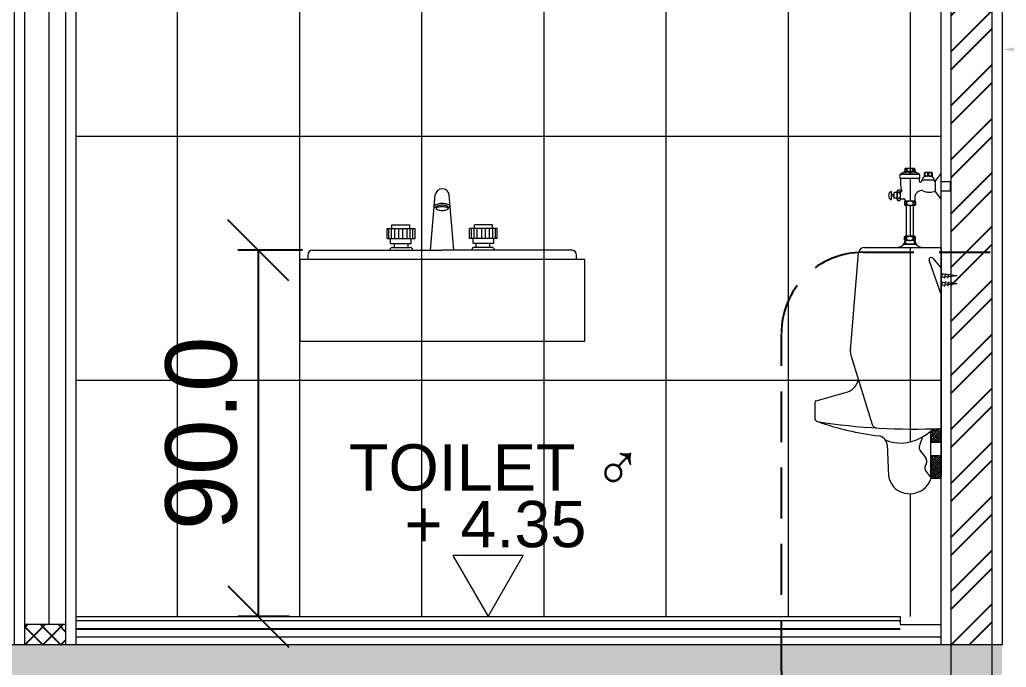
# Model space of a CAD drawing. Header units: inches. Extents: x 249 to 1192, y -18 to 440.
# Drawn here: x 531.292 to 536.137, y 185.485 to 188.668 of the extents above; entities that cross this region are included whole.
import ezdxf
from ezdxf import colors
from ezdxf.entities.mleader import LeaderData, LeaderLine
from ezdxf.enums import TextEntityAlignment as Align
from ezdxf.math import Vec2, Vec3

# ---------------------------------------------------------------- set-up
doc = ezdxf.new("R2010")
doc.units = ezdxf.units.IN
doc.header["$MEASUREMENT"] = 0
doc.linetypes.add('HIDDEN', pattern=[0.375, 0.25, -0.125])
for name, color, linetype, lineweight in [('ARSIR BETON', 8, 'Continuous', 0), ('ARSIR KERAMIK', 66, 'Continuous', 25), ('BALOK', 3, 'Continuous', 20), ('DIMENSI', 85, 'Continuous', 20), ('DINDING', 6, 'Continuous', 0), ('DINDING2', 137, 'Continuous', 20), ('KUSEN', 16, 'Continuous', 15), ('LANTAI', 135, 'Continuous', 9), ('SANITAIR', 6, 'Continuous', 9), ('TEXT (KET. GAMBAR)', 8, 'Continuous', 25), ('TEXT (KET. RUANG)', 7, 'Continuous', 5), ('TEXT (KETERANGAN)', 7, 'Continuous', 25)]:
    doc.layers.add(name, color=color, linetype=linetype, lineweight=lineweight)
doc.layers.add('ARSIR DINDING', color=64, linetype='Continuous')
doc.styles.get("Standard").update_dxf_attribs({"font": 'arial.ttf'})
doc.linetypes.add('BATTING', pattern='A,0.0001,-0.1,[134,ltypeshp.shx,S=0.1,R=0,X=-0.1,Y=0],-0.2,[134,ltypeshp.shx,S=0.1,R=180,X=0.1,Y=0],-0.1', length=0.4001)
doc.dimstyles.new('UK. GDG PERTEMUAN', dxfattribs={"dimtxt": 0.5, "dimasz": 0.5, "dimexe": 0.5, "dimexo": 0.05, "dimgap": 0.1, "dimtad": 2, "dimdec": 0, "dimlfac": 100, "dimzin": 0, "dimdsep": 46, "dimtxsty": 'Standard', "dimblk": 'OBLIQUE', "dimcen": 0.09, "dimclrd": 8, "dimclre": 256, "dimclrt": 256, "dimadec": 0, "dimazin": 0, "dimtfac": 1, "dimtdec": 0, "dimtofl": 0, "dimtmove": 0, "dimatfit": 3, "dimldrblk": 'OBLIQUE', "dimfxl": 0, "dimtolj": 1, "dimtzin": 0, "dimarcsym": 0})

# ---------------------------------------------------------------- blocks, each defined once
blk = doc.blocks.new('*X273')
at = {"color": 0}
for p, q in [((238.26, 62.19), (240.63, 64.56)), ((238.26, 62.72), (240.08, 64.54)), ((238.26, 63.25), (239.53, 64.52)), ((238.26, 63.78), (238.98, 64.5)), ((238.26, 61.66), (240.88, 64.28)), ((238.38, 63.37), (238.26, 63.5)), ((238.36, 61.23), (240.88, 63.75)), ((239.18, 63.11), (238.52, 63.77)), ((238.91, 63.9), (238.62, 64.2)), ((238.89, 61.23), (240.88, 63.22)), ((239.71, 63.64), (239.05, 64.3)), ((239.97, 62.84), (239.31, 63.51)), ((239.44, 64.44), (239.37, 64.51)), ((240.5, 63.37), (239.84, 64.04)), ((240.24, 64.17), (239.88, 64.53)), ((240.77, 62.58), (240.11, 63.24)), ((240.88, 64.06), (240.39, 64.55)), ((240.88, 63.53), (240.64, 63.77)), ((238.65, 62.58), (238.26, 62.97)), ((238.91, 61.78), (238.26, 62.44)), ((238.38, 61.25), (238.26, 61.37)), ((238.94, 61.23), (238.52, 61.65)), ((239.44, 62.31), (238.78, 62.98)), ((239.71, 61.52), (239.05, 62.18)), ((239.47, 61.23), (239.31, 61.39)), ((239.42, 61.23), (240.88, 62.69)), ((240.24, 62.05), (239.58, 62.71)), ((240.5, 61.25), (239.84, 61.92)), ((239.95, 61.23), (240.88, 62.16)), ((240.88, 61.94), (240.37, 62.45)), ((240.48, 61.23), (240.88, 61.63)), ((240.88, 61.41), (240.64, 61.65)), ((238.26, 57.42), (238.76, 57.92)), ((238.26, 56.89), (239.29, 57.92)), ((238.26, 56.36), (239.82, 57.92)), ((238.26, 55.83), (240.36, 57.92)), ((238.26, 55.3), (240.88, 57.91)), ((238.26, 54.77), (240.88, 57.38)), ((238.38, 57.01), (238.26, 57.13)), ((238.26, 54.24), (240.88, 56.85)), ((238.65, 56.21), (238.26, 56.6)), ((238.91, 55.42), (238.26, 56.07)), ((238.27, 53.71), (240.88, 56.32)), ((238.27, 53.18), (240.88, 55.79)), ((239.18, 56.75), (238.52, 57.41)), ((238.91, 57.54), (238.53, 57.92)), ((239.44, 55.95), (238.78, 56.61)), ((239.71, 55.15), (239.05, 55.82)), ((239.71, 57.28), (239.06, 57.92)), ((239.97, 56.48), (239.31, 57.14)), ((240.24, 55.68), (239.58, 56.35)), ((240.5, 57.01), (239.84, 57.67)), ((240.77, 56.21), (240.11, 56.88)), ((240.24, 57.81), (240.12, 57.92)), ((240.88, 55.58), (240.37, 56.08)), ((240.88, 57.17), (240.64, 57.41)), ((240.88, 57.7), (240.65, 57.92)), ((238.38, 54.89), (238.26, 55.01)), ((238.65, 54.09), (238.26, 54.48)), ((238.27, 52.65), (240.88, 55.26)), ((238.91, 53.3), (238.27, 53.95)), ((238.5, 52.35), (240.88, 54.73)), ((239.18, 54.62), (238.52, 55.29)), ((239.44, 53.83), (238.78, 54.49)), ((239.03, 52.35), (240.88, 54.2)), ((239.71, 53.03), (239.05, 53.7)), ((239.97, 54.36), (239.31, 55.02)), ((239.56, 52.35), (240.88, 53.67)), ((240.24, 53.56), (239.58, 54.23)), ((240.5, 54.89), (239.84, 55.55)), ((240.5, 52.77), (239.84, 53.43)), ((240.77, 54.09), (240.11, 54.76)), ((240.88, 53.46), (240.37, 53.96)), ((240.88, 55.05), (240.64, 55.29)), ((238.38, 52.77), (238.27, 52.89)), ((239.18, 52.5), (238.52, 53.17)), ((238.8, 52.35), (238.78, 52.37)), ((239.86, 52.35), (239.31, 52.9)), ((240.09, 52.35), (240.88, 53.14)), ((240.39, 52.35), (240.11, 52.64)), ((240.62, 52.35), (240.88, 52.61)), ((240.88, 52.93), (240.64, 53.17))]:
    blk.add_line(p, q, dxfattribs=at)
blk = doc.blocks.new('*X274')
at = {"color": 0}
for p, q in [((240.93, 99.38), (241.01, 99.69)), ((241.01, 99.69), (241.12, 100.07)), ((241.12, 100.07), (241.21, 100.44)), ((241.21, 100.44), (241.29, 100.73)), ((241.73, 99.46), (241.81, 99.77)), ((241.81, 99.77), (241.89, 100.07)), ((241.89, 100.07), (241.97, 100.36)), ((241.97, 100.36), (242.05, 100.66)), ((242.53, 99.54), (242.61, 99.85)), ((242.61, 99.85), (242.67, 100.07)), ((242.67, 100.07), (242.73, 100.29)), ((242.73, 100.29), (242.81, 100.58)), ((243.32, 99.62), (243.41, 99.93)), ((243.41, 99.93), (243.45, 100.07)), ((243.45, 100.07), (243.48, 100.21)), ((243.48, 100.21), (243.56, 100.5))]:
    blk.add_line(p, q, dxfattribs=at)
blk = doc.blocks.new('URINO')
for p, q in [((351.92, 143.08), (349.65, 143.08)), ((349.65, 142.33), (348.4, 141.59)), ((353.11, 141.59), (348.4, 141.59)), ((353.11, 140.66), (348.4, 140.66)), ((352.49, 141.97), (349.08, 141.99)), ((351.92, 142.33), (349.65, 142.33)), ((353.11, 141.59), (351.92, 142.33)), ((353.07, 140.66), (353.07, 140.07)), ((354.36, 141.16), (354.36, 141.97)), ((356.25, 141.16), (354.36, 141.16)), ((356.13, 142.09), (354.48, 142.09)), ((356.25, 141.97), (356.25, 141.16)), ((358.43, 141.92), (357.1, 140.14)), ((358.43, 135.55), (358.43, 141.92)), ((356.76, 140.2), (353.78, 140.2)), ((357.1, 137.39), (357.1, 140.14)), ((358.43, 139.92), (360.7, 139.92)), ((360.7, 139.92), (360.7, 137.47)), ((346.29, 135.38), (346.29, 137.46)), ((346.95, 136.65), (346.29, 136.65)), ((346.95, 136.24), (346.29, 136.24)), ((346.95, 135.82), (346.95, 137.15)), ((347.62, 137.21), (347.01, 137.21)), ((347.62, 135.76), (347.01, 135.76)), ((347.62, 135.43), (347.62, 137.54)), ((348.47, 135.42), (348.47, 137.54)), ((348.47, 137.38), (348.61, 137.38)), ((351.99, 136.12), (351.99, 135.05)), ((358.43, 135.55), (357.1, 137.39)), ((360.7, 137.47), (358.43, 137.47)), ((348.47, 135.62), (349.31, 135.62)), ((352.02, 135.05), (349.66, 135.05)), ((352.02, 134), (349.66, 134)), ((349.92, 126.41), (349.92, 134)), ((351.7, 126.41), (351.7, 134)), ((351.96, 126.41), (349.59, 126.41)), ((339.67, 123.7), (358.43, 123.7)), ((352.33, 124.43), (349.21, 124.43)), ((351.96, 125.37), (349.59, 125.37)), ((349.69, 125.37), (349.69, 124.55)), ((349.69, 124.55), (351.86, 124.55)), ((351.86, 125.37), (351.86, 124.55)), ((358.43, 123.7), (358.43, 67.38)), ((336.16, 98.36), (338.19, 122.34)), ((358.43, 112.1), (355.55, 120.53)), ((356.4, 121.01), (358.43, 118.58)), ((362.38, 116.71), (358.43, 117.11)), ((362.38, 116.71), (358.43, 116.31)), ((362.38, 114.7), (358.43, 115.09)), ((362.38, 114.7), (358.43, 114.3)), ((336.28, 97.24), (341.55, 80.16)), ((327.8, 85.99), (334.98, 88.03)), ((327.43, 85.51), (327.43, 81.83)), ((355.82, 78.48), (355.82, 67.25)), ((345.18, 75.28), (345.55, 67.49)), ((353.85, 77.12), (353.14, 74.98)), ((355.82, 75.85), (358.43, 75.85)), ((353.38, 73.59), (354.61, 72.05)), ((354.77, 70.45), (354.62, 70.16)), ((355.82, 72.54), (358.43, 72.54)), ((354.76, 68.59), (356.04, 66.97)), ((356.04, 66.97), (358.43, 66.97))]:
    blk.add_line(p, q)
for points in [[(349.65, 142.33, 0.231951), (349.68, 142.34, 0.087373), (349.73, 142.44, 0.044621), (349.76, 142.55, 0.033047), (349.77, 142.7, 0.033047), (349.76, 142.86, 0.044621), (349.73, 142.97, 0.087373), (349.68, 143.06, 0.231951), (349.65, 143.08, 0.231951), (349.61, 143.06, 0.087373), (349.56, 142.97, 0.044621), (349.54, 142.86, 0.033047), (349.53, 142.7, 0.033047), (349.54, 142.55, 0.044621), (349.56, 142.44, 0.087373), (349.61, 142.34, 0.231951)], [(350.78, 142.33, 0.051167), (351.09, 142.36, 0.065017), (351.32, 142.44, 0.104234), (351.49, 142.58, 0.174533), (351.54, 142.7, 0.174533), (351.49, 142.83, 0.104234), (351.32, 142.97, 0.065017), (351.09, 143.05, 0.051167), (350.78, 143.08, 0.051167), (350.48, 143.05, 0.065017), (350.25, 142.97, 0.104234), (350.07, 142.83, 0.174533), (350.03, 142.7, 0.174533), (350.07, 142.58, 0.104234), (350.25, 142.44, 0.065017), (350.48, 142.36, 0.051167)], [(351.92, 142.33, 0.221876), (351.96, 142.34, 0.091093), (352.01, 142.44, 0.047857), (352.04, 142.55, 0.035712), (352.05, 142.7, 0.035712), (352.04, 142.86, 0.047857), (352.01, 142.97, 0.091093), (351.96, 143.06, 0.221876), (351.92, 143.08, 0.221876), (351.88, 143.06, 0.091093), (351.83, 142.97, 0.047857), (351.8, 142.86, 0.035712), (351.79, 142.7, 0.035712), (351.8, 142.55, 0.047857), (351.83, 142.44, 0.091093), (351.88, 142.34, 0.221876)], [(354.81, 141.16, 0.116305), (354.95, 141.19, 0.104174), (355.08, 141.29, 0.090625), (355.16, 141.44, 0.082926), (355.19, 141.62, 0.082926), (355.16, 141.81, 0.090625), (355.08, 141.96, 0.104174), (354.95, 142.06, 0.116305), (354.81, 142.09, 0.116305), (354.66, 142.06, 0.104174), (354.53, 141.96, 0.090625), (354.45, 141.81, 0.082926), (354.42, 141.62, 0.082926), (354.45, 141.44, 0.090625), (354.53, 141.29, 0.104174), (354.66, 141.19, 0.116305)], [(355.76, 141.16, 0.116305), (355.9, 141.19, 0.104174), (356.03, 141.29, 0.090625), (356.12, 141.44, 0.082926), (356.15, 141.62, 0.082926), (356.12, 141.81, 0.090625), (356.03, 141.96, 0.104174), (355.9, 142.06, 0.116305), (355.76, 142.09, 0.116305), (355.61, 142.06, 0.104174), (355.48, 141.96, 0.090625), (355.4, 141.81, 0.082926), (355.37, 141.62, 0.082926), (355.4, 141.44, 0.090625), (355.48, 141.29, 0.104174), (355.61, 141.19, 0.116305)], [(348.47, 137.53, 0.166361), (348.45, 137.61, 0.105547), (348.35, 137.7, 0.068339), (348.22, 137.74, 0.054511), (348.05, 137.76, 0.054511), (347.88, 137.75, 0.068339), (347.75, 137.7, 0.105547), (347.65, 137.62, 0.166361), (347.62, 137.54, 0.166361), (347.65, 137.46, 0.105547), (347.75, 137.38, 0.068339), (347.87, 137.33, 0.054511), (348.05, 137.31, 0.054511), (348.22, 137.33, 0.068339), (348.35, 137.37, 0.105547), (348.45, 137.46, 0.166361)], [(348.47, 136.46, 0.060635), (348.44, 136.75, 0.074042), (348.35, 136.97, 0.106903), (348.2, 137.13, 0.152907), (348.05, 137.18, 0.152907), (347.9, 137.13, 0.106903), (347.75, 136.97, 0.074042), (347.66, 136.75, 0.060635), (347.62, 136.46, 0.060635), (347.66, 136.18, 0.074042), (347.75, 135.96, 0.106903), (347.9, 135.8, 0.152907), (348.05, 135.75, 0.152907), (348.2, 135.8, 0.106903), (348.35, 135.96, 0.074042), (348.44, 136.18, 0.060635)], [(348.47, 135.42, 0.166361), (348.45, 135.5, 0.105547), (348.35, 135.58, 0.068339), (348.22, 135.63, 0.054511), (348.05, 135.65, 0.054511), (347.88, 135.64, 0.068339), (347.75, 135.59, 0.105547), (347.65, 135.51, 0.166361), (347.62, 135.43, 0.166361), (347.65, 135.35, 0.105547), (347.75, 135.27, 0.068339), (347.87, 135.22, 0.054511), (348.05, 135.2, 0.054511), (348.22, 135.22, 0.068339), (348.35, 135.26, 0.105547), (348.45, 135.34, 0.166361)], [(349.66, 134, 0.185386), (349.74, 134.04, 0.101989), (349.83, 134.16, 0.060774), (349.88, 134.32, 0.047091), (349.9, 134.53, 0.047091), (349.88, 134.74, 0.060774), (349.83, 134.9, 0.101989), (349.74, 135.02, 0.185386), (349.66, 135.05, 0.185386), (349.58, 135.02, 0.101989), (349.49, 134.9, 0.060774), (349.44, 134.74, 0.047091), (349.42, 134.53, 0.047091), (349.44, 134.32, 0.060774), (349.49, 134.16, 0.101989), (349.58, 134.04, 0.185386)], [(350.82, 134, 0.064299), (351.15, 134.05, 0.077217), (351.4, 134.16, 0.107167), (351.59, 134.34, 0.145683), (351.64, 134.53, 0.145683), (351.59, 134.72, 0.107167), (351.4, 134.9, 0.077217), (351.15, 135.01, 0.064299), (350.82, 135.05, 0.064299), (350.49, 135.01, 0.077217), (350.23, 134.9, 0.107167), (350.05, 134.72, 0.145683), (349.99, 134.53, 0.145683), (350.05, 134.34, 0.107167), (350.23, 134.16, 0.077217), (350.49, 134.05, 0.064299)], [(352.02, 134, 0.185386), (352.1, 134.04, 0.101989), (352.19, 134.16, 0.060774), (352.25, 134.32, 0.047091), (352.27, 134.53, 0.047091), (352.25, 134.74, 0.060774), (352.19, 134.9, 0.101989), (352.1, 135.02, 0.185386), (352.02, 135.05, 0.185386), (351.94, 135.02, 0.101989), (351.85, 134.9, 0.060774), (351.8, 134.74, 0.047091), (351.78, 134.53, 0.047091), (351.8, 134.32, 0.060774), (351.85, 134.16, 0.101989), (351.94, 134.04, 0.185386)], [(349.59, 125.37, 0.185386), (349.67, 125.4, 0.101989), (349.76, 125.52, 0.060774), (349.81, 125.68, 0.047091), (349.83, 125.89, 0.047091), (349.81, 126.1, 0.060774), (349.76, 126.26, 0.101989), (349.67, 126.38, 0.185386), (349.59, 126.41, 0.185386), (349.51, 126.38, 0.101989), (349.42, 126.26, 0.060774), (349.37, 126.1, 0.047091), (349.35, 125.89, 0.047091), (349.37, 125.68, 0.060774), (349.42, 125.52, 0.101989), (349.51, 125.4, 0.185386)], [(350.75, 125.37, 0.064299), (351.08, 125.41, 0.077217), (351.33, 125.52, 0.107167), (351.52, 125.7, 0.145683), (351.57, 125.89, 0.145683), (351.52, 126.08, 0.107167), (351.33, 126.26, 0.077217), (351.08, 126.37, 0.064299), (350.75, 126.41, 0.064299), (350.42, 126.37, 0.077217), (350.16, 126.26, 0.107167), (349.98, 126.08, 0.145683), (349.92, 125.89, 0.145683), (349.98, 125.7, 0.107167), (350.16, 125.52, 0.077217), (350.42, 125.41, 0.064299)], [(351.96, 125.37, 0.185386), (352.04, 125.4, 0.101989), (352.13, 125.52, 0.060774), (352.18, 125.68, 0.047091), (352.2, 125.89, 0.047091), (352.18, 126.1, 0.060774), (352.13, 126.26, 0.101989), (352.04, 126.38, 0.185386), (351.96, 126.41, 0.185386), (351.88, 126.38, 0.101989), (351.79, 126.26, 0.060774), (351.73, 126.1, 0.047091), (351.71, 125.89, 0.047091), (351.73, 125.68, 0.060774), (351.79, 125.52, 0.101989), (351.88, 125.4, 0.185386)]]:
    blk.add_lwpolyline(points, format="xyb", close=True)
for centre, radius, start, end in [((349.02, 141.12), 0.775, 143.0515, 216.9485), ((356.74, 139.98), 8.3, 175.3384, 196.5877), ((352.48, 141.12), 0.783, 323.5081, 36.4919), ((355.02, 140.11), 1.24, 121.9992, 180.733), ((354.48, 141.97), 0.119, 90, 180), ((356.13, 141.97), 0.119, 0, 90), ((355.63, 140.22), 1.12, 359.3699, 56.8222), ((353.42, 140.1), 0.354, 184.4553, 359.1266), ((357.05, 140.21), 0.293, 180.4318, 280.5504), ((346.6, 136.42), 1.08, 106.6966, 253.303), ((347.01, 137.15), 0.0593, 90, 180), ((347.01, 135.82), 0.0593, 180, 270), ((348.61, 137.56), 0.178, 270, 16.5877), ((352.99, 136.12), 1, 158.0919, 180), ((353.89, 135.76), 1.97, 109.0597, 158.0919), ((353.58, 136.67), 1, 66.0114, 109.0597), ((355.53, 141.06), 3.8, 246.0114, 294.477), ((349.31, 135.42), 0.2, 23.9834, 90), ((350.52, 135.96), 1.13, 203.9834, 233.6629), ((339.67, 122.21), 1.48, 90, 175.1418), ((347.75, 125.57), 1.86, 275.2076, 353.7776), ((353.79, 125.55), 1.84, 185.7936, 264.9687), ((356.02, 120.69), 0.5, 39.7976, 198.9087), ((339.11, 98.11), 2.96, 175.1418, 197.1648), ((333.95, 92.2), 4.3, 283.841, 346.796), ((327.93, 85.51), 0.5, 105.8595, 180), ((328.43, 81.83), 1, 180, 250.9035), ((351.77, 231.09), 152.04, 261.0491, 272.5095), ((352.49, 151.31), 74.53, 250.9035, 262.824), ((342.69, 80.51), 1.19, 197.1648, 266.5484), ((349.12, 86.05), 10.11, 293.955, 316.825), ((342.69, 74.9), 2.52, 8.7413, 78.7005), ((348.56, 85.24), 9.63, 246.2921, 298.9774), ((354.54, 74.51), 1.48, 161.5481, 218.5445), ((353.45, 71.13), 1.48, 332.7216, 38.5445), ((355.94, 69.49), 1.48, 152.7216, 217.3312), ((350.78, 68.37), 5.31, 189.4621, 227.0677), ((350.76, 68.73), 5.57, 229.7936, 341.5772)]:
    blk.add_arc(centre, radius, start, end)
for name, p in [('*X274', (117.56, 16.63)), ('*X274', (117.56, 14.62)), ('*X273', (117.56, 14.62))]:
    blk.add_blockref(name, p)
blk = doc.blocks.new('PEIL LANTAI')
at = {"color": 1}
blk.add_lwpolyline([(2106.6594, 1042.5757), (2106.7974, 1042.3367), (2106.9353, 1042.5757)], close=True, dxfattribs=at)
for tag, p in [('RUANG', (2106.8265, 1042.7751)), ('ELEVASI', (2106.8265, 1042.5535))]:
    blk.add_attdef(tag, text='', height=0.1812).set_placement(p, align=Align.BOTTOM_CENTER)
blk = doc.blocks.new('_Oblique')
at = {"color": 0, "linetype": 'ByBlock', "lineweight": -2}
blk.add_line((-0.5, -0.5), (0.5, 0.5), dxfattribs=at)
blk = doc.blocks.new('*D399')
at = {"layer": 'DEFPOINTS', "color": 0}
for p in [(532.7305, 187.5348), (532.4629, 185.7347), (532.6665, 185.7347)]:
    blk.add_point(p, dxfattribs=at)
at = {"layer": 'DIMENSI', "lineweight": -2}
for p, q in [((532.6805, 187.5348), (532.3629, 187.5348)), ((532.6165, 185.7347), (532.3629, 185.7347))]:
    blk.add_line(p, q, dxfattribs=at)
at = {"layer": 'DIMENSI', "color": 8, "lineweight": -2}
blk.add_line((532.4629, 187.5348), (532.4629, 185.7347), dxfattribs=at)
at = {"layer": 'DIMENSI', "color": 8, "lineweight": -2, "xscale": 0.3, "yscale": 0.3, "zscale": 0.3}
for p, rotation in [((532.4629, 187.5348), 90), ((532.4629, 185.7347), 270)]:
    blk.add_blockref('_Oblique', p, dxfattribs=dict(at, rotation=rotation))
at = {"layer": 'DIMENSI', "insert": (532.1842, 186.6348), "char_height": 0.35, "attachment_point": 5, "rotation": 90}
blk.add_mtext('\\A1;90.0', dxfattribs=at)

msp = doc.modelspace()

# ---------------------------------------------------------------- hatches: boundary and pattern name
at = {"layer": 'ARSIR BETON'}
msp.add_hatch(color=256, dxfattribs=at).paths.add_polyline_path([(529.0665, 185.5947), (529.0665, 185.2947), (536.1165, 185.2947), (536.1165, 185.5947)])
at = {"layer": 'ARSIR DINDING'}
h = msp.add_hatch(dxfattribs=at)
h.set_pattern_fill('ANSI32', color=256, scale=0.5, style=0)
h.set_pattern_definition([(45, (535.86653, 185.59468), (-0.1325825, 0.1325825), []), (45, (535.95492, 185.59468), (-0.1325825, 0.1325825), [])])
h.paths.add_polyline_path([(536.0665, 189.3347), (535.8665, 189.3347), (535.8665, 185.5947), (536.0665, 185.5947)])
h = msp.add_hatch(dxfattribs=at)
h.set_pattern_fill('ANSI37', color=256, scale=0.5, angle=90, style=0)
h.set_pattern_definition([(135, (531.31653, 185.59468), (-0.044194, -0.044194), []), (225, (531.31653, 185.59468), (0.044194, -0.044194), [])])
h.paths.add_polyline_path([(531.5165, 185.6947), (531.4365, 185.6947), (531.3165, 185.6947), (531.3165, 185.5947), (531.5165, 185.5947)])
at = {"layer": 'LANTAI'}
h = msp.add_hatch(dxfattribs=at)
h.set_pattern_fill('_USER', color=256, scale=0.6, angle=90, style=0, pattern_type=0)
h.set_pattern_definition([(90, (529.0665, 185.6947), (-0.6, 4e-17), [])])
h.paths.add_polyline_path([(535.6028, 187.5491, 0.560917), (535.6358, 187.6032), (535.6819, 187.6032), (535.6819, 187.6115, -0.423342), (535.6874, 187.5793, 0.362045), (535.7236, 187.5492), (535.8165, 187.5488), (535.8165, 187.7859), (535.7899, 187.8227), (535.7899, 187.8789), (535.7093, 187.8788), (535.7093, 187.8763, 0.954548), (535.7234, 187.8767, -0.262045), (535.735, 187.898), (535.735, 187.9167), (535.7728, 187.9167), (535.7728, 187.8981, -0.253133), (535.783, 187.8792), (535.7832, 187.8774, 1.205123), (535.7935, 187.8826), (535.8165, 187.9134), (535.8165, 189.1347), (531.5665, 189.1347), (531.5665, 185.7347), (535.8165, 185.7347), (535.8165, 186.4144), (535.7687, 186.4144, -0.530499), (535.5912, 186.3645, -0.165574), (535.5588, 186.4248), (535.5514, 186.5805, 0.12466), (535.5418, 186.6033, 0.25499), (535.7254, 186.6192), (535.7248, 186.6173, 0.05946), (535.7642, 186.6445), (535.7642, 186.5919), (535.8165, 186.5919), (535.8165, 187.3169), (535.7588, 187.4856, -0.832512), (535.7759, 187.4952), (535.8165, 187.4464), (535.8165, 187.5488)])
h.paths.add_polyline_path([(535.3532, 186.8371, 0.262941), (535.4105, 186.8993), (535.4789, 186.678, 0.312345), (535.5001, 186.6614, -0.023318), (535.2183, 186.6916, -0.439763), (535.1965, 186.7115), (535.1965, 186.7926)], flags=16)
h.paths.add_polyline_path([(535.6493, 187.9264, -0.532247), (535.6426, 187.9268, -0.216337), (535.6416, 187.9219), (535.6408, 187.9214), (535.6412, 187.9214, 0.107199), (535.6425, 187.9236, 0.64527), (535.6469, 187.9342, 0.196514)], flags=16)
h.paths.add_polyline_path([(535.6853, 187.9219, 0.214602), (535.6887, 187.9313, 0.561132)], flags=16)
h.paths.add_polyline_path([(535.5736, 187.8241), (535.5736, 187.8079), (535.5869, 187.8079), (535.5974, 187.8199, -0.354144), (535.6054, 187.8298, -1.410498), (535.6227, 187.83, -0.086086), (535.617, 187.8865, -0.370001), (535.6158, 187.9067), (535.7101, 187.9067, -0.329672), (535.7101, 187.888), (535.6172, 187.888, 0.098958), (535.6196, 187.823, 0.132027), (535.6168, 187.8274, 1.40138), (535.6235, 187.8271, 1.326098), (535.6168, 187.8271, 0.105547), (535.6148, 187.8288, 0.387298), (535.6191, 187.8244, 0.225293), (535.6123, 187.8298, 0.675856), (535.601, 187.8282, -0.311791), (535.6189, 187.8264, -0.284739), (535.611, 187.8193, 0.24407), (535.6028, 187.8143, 0.220835), (535.6014, 187.8008, 0.280601), (535.6058, 187.7909, 0.313136), (535.6118, 187.7909, 0.106903), (535.6148, 187.7941, 0.074042), (535.6166, 187.7985, 0.121718), (535.6166, 187.8099, 0.074042), (535.6148, 187.8143, 0.258471), (535.6115, 187.8181, -0.21739), (535.6171, 187.806), (535.6171, 187.8073, -0.176057), (535.6136, 187.7915, -0.677485), (535.6148, 187.7802, -0.369269), (535.6017, 187.7812, -0.276726), (535.6003, 187.7834), (535.6003, 187.7901), (535.5869, 187.7901), (535.5869, 187.7996), (535.5736, 187.7996), (535.5736, 187.7826, -0.744059)], flags=16)
h.paths.add_polyline_path([(535.6708, 187.7751, 0.129132), (535.6576, 187.7751, 0.077217), (535.6525, 187.7729, 0.107167), (535.6488, 187.7692, 0.145683), (535.6476, 187.7655, 0.145683), (535.6488, 187.7617, 0.107167), (535.6525, 187.7581, 0.142222), (535.6622, 187.7553), (535.666, 187.7553, 0.14475), (535.6759, 187.7581, 0.107167), (535.6796, 187.7617, 0.145683), (535.6807, 187.7655, 0.145683), (535.6796, 187.7692, 0.107167), (535.6759, 187.7729, 0.077217)], flags=16)
h.paths.add_polyline_path([(535.6844, 187.7682, 0.19173), (535.6849, 187.7581, 0.101989), (535.6867, 187.7556, 0.185386), (535.6883, 187.755, 0.185386), (535.6899, 187.7556, 0.101989), (535.6917, 187.7581, 0.060774), (535.6927, 187.7612, 0.224627), (535.6917, 187.7729, 0.101989), (535.6899, 187.7753, 0.383968), (535.6867, 187.7753, 0.267461)], flags=16)
h.paths.add_polyline_path([(535.6445, 187.7729, 0.101989), (535.6427, 187.7753, 0.383968), (535.6395, 187.7753, 0.267461), (535.6371, 187.7682, 0.19173), (535.6377, 187.7581, 0.101989), (535.6395, 187.7556, 0.185386), (535.6411, 187.755, 0.185386), (535.6427, 187.7556, 0.101989), (535.6445, 187.7581, 0.060774), (535.6455, 187.7612, 0.224627)], flags=16)
h.paths.add_polyline_path([(535.6449, 187.776), (535.634, 187.7793, 0.542862), (535.6376, 187.785, 0.13023)], flags=16)
h.paths.add_polyline_path([(531.2665, 189.1347), (529.0665, 189.1347), (529.0665, 186.2502, -0.351568), (529.0927, 186.2197), (529.0927, 186.215), (529.1578, 186.215, -1.387028), (529.1885, 186.2398, 0.301647), (529.2004, 186.2395, -0.527381), (529.2094, 186.2665), (529.2094, 186.4035, -0.186618), (529.18, 186.4781), (529.18, 186.5886), (529.1793, 186.5886, -0.414214), (529.1738, 186.5941), (529.1738, 186.597), (529.126, 186.597, -0.414214), (529.104, 186.619), (529.104, 187.2437, -0.414214), (529.137, 187.2767), (529.4146, 187.2767, -0.414214), (529.4476, 187.2437), (529.4476, 187.1901), (529.4277, 187.1901), (529.4277, 187.1428), (529.4783, 187.1428), (529.4783, 187.0782), (529.4277, 187.0782), (529.4277, 186.619, -0.539928), (529.4069, 186.5887, 0.981039), (529.4071, 186.5767), (529.6146, 186.5855, 0.667796), (529.6431, 186.6193, -0.409971), (529.656, 186.6463), (529.662, 186.6584, -0.266124), (529.6817, 186.6717, -0.060946), (530.4571, 186.6401, -0.401592), (530.4831, 186.608, -0.289233), (530.5029, 186.5762, -0.304674), (530.5184, 186.5603), (530.5322, 186.4845, -0.21279), (530.5258, 186.4584, -0.128094), (530.3232, 186.302, 0.329215), (530.2569, 186.1894), (530.3085, 185.6947), (531.2665, 185.6947)], flags=17)
h.paths.add_polyline_path([(529.3418, 186.1714, -0.510732), (529.3314, 186.157), (529.3205, 186.157), (529.3205, 186.1854), (529.2833, 186.1854), (529.2833, 186.2047), (529.3205, 186.2047), (529.3205, 186.2584, 0.092805), (529.2244, 186.39, -0.234123), (529.18, 186.4781), (529.18, 186.5886), (529.1793, 186.5886, -0.414214), (529.1738, 186.5941), (529.1738, 186.597), (529.126, 186.597, -0.414214), (529.104, 186.619), (529.104, 187.2437, -0.414214), (529.137, 187.2767), (529.4146, 187.2767, -0.414214), (529.4476, 187.2437), (529.4476, 187.1901), (529.4277, 187.1901), (529.4277, 187.1428), (529.4783, 187.1428), (529.4783, 187.0782), (529.4277, 187.0782), (529.4277, 186.619, -0.539928), (529.4069, 186.5887, 0.981039), (529.4071, 186.5767), (529.6146, 186.5855, 0.667796), (529.6431, 186.6193, -0.409971), (529.656, 186.6463), (529.662, 186.6584, -0.266124), (529.6817, 186.6717, -0.060946), (530.4571, 186.6401, -0.401592), (530.4831, 186.608, -0.289233), (530.5029, 186.5762, -0.304674), (530.5184, 186.5603), (530.5322, 186.4845, -0.21279), (530.5258, 186.4584, -0.128094), (530.3232, 186.302, 0.329215), (530.2569, 186.1894), (530.3085, 185.6947), (531.2665, 185.6947), (531.2665, 189.1347), (529.0665, 189.1347), (529.0665, 186.2502, -0.351568), (529.0927, 186.2197), (529.0927, 186.1758, -0.370375), (529.0665, 186.1432), (529.0665, 185.6947), (529.3405, 185.6947), (529.3613, 185.8906, -0.129622), (529.3841, 185.9529, 0.221164), (529.3856, 185.9612, -0.099044), (529.3777, 186.0834, -0.008451)], flags=17)
h.paths.add_polyline_path([(529.1699, 186.216, -0.250489), (529.1744, 186.2194, 0.083096), (529.1791, 186.2198, 0.152362)], flags=0)
h.paths.add_polyline_path([(529.1784, 186.1689, 0.219589), (529.1665, 186.1682, -0.214929), (529.1852, 186.1663), (529.1852, 186.1713, -0.243201), (529.1858, 186.1637), (529.1868, 186.1637, 0.17864)], flags=0)
h.paths.add_polyline_path([(529.2765, 186.1584, -0.215925), (529.258, 186.1626, -0.204283), (529.2672, 186.1689, -0.215925), (529.2856, 186.1648, -0.204283)], flags=0)
h.paths.add_polyline_path([(529.2054, 186.2519, 0.110573), (529.2079, 186.247, -0.196932), (529.2047, 186.2481, -0.331892), (529.2019, 186.2413), (529.2025, 186.2413, 0.125532), (529.205, 186.2459, -0.190164), (529.2031, 186.255, 0.875711), (529.1997, 186.258, 0.104178), (529.1981, 186.256, 0.942814), (529.2054, 186.2481, 0.077912), (529.2052, 186.2534, 0.064893), (529.2043, 186.256, 0.279496), (529.2034, 186.2582, -0.097527)], flags=0)
h.paths.add_polyline_path([(529.2443, 186.2438, 0.104178), (529.2459, 186.2418, 0.174842), (529.2474, 186.2413, 0.174842), (529.2488, 186.2418, 0.104178), (529.2504, 186.2438, 0.064893), (529.2513, 186.2464, 0.685735), (529.2497, 186.2579, -0.310252), (529.2474, 186.2385, -0.182746), (529.243, 186.2499), (529.2432, 186.2496, 0.140238)], flags=0)
h.paths.add_polyline_path([(529.2856, 186.226, -0.204283), (529.2765, 186.2197, -0.184204), (529.2604, 186.2223), (529.2604, 186.2173, -0.490947), (529.2649, 186.2296, -0.243705)], flags=0)
h = msp.add_hatch(dxfattribs=at)
h.set_pattern_fill('_USER', color=256, scale=1.2, style=0, pattern_type=0)
h.set_pattern_definition([(0, (529.0665, 185.6947), (0, 1.2), [])])
h.paths.add_polyline_path([(535.8165, 187.3169), (535.7588, 187.4856, -0.832512), (535.7759, 187.4952), (535.8165, 187.4464), (535.8165, 187.5488), (535.6028, 187.5491, 0.560917), (535.6358, 187.6032), (535.6819, 187.6032), (535.6819, 187.6115, -0.423342), (535.6874, 187.5793, 0.362045), (535.7236, 187.5492), (535.8165, 187.5488), (535.8165, 187.7859), (535.7899, 187.8227), (535.7899, 187.8789), (535.7093, 187.8788), (535.7093, 187.8763, 0.954548), (535.7234, 187.8767, -0.262045), (535.735, 187.898), (535.735, 187.9167), (535.7728, 187.9167), (535.7728, 187.8981, -0.253133), (535.783, 187.8792), (535.7832, 187.8774, 1.205123), (535.7935, 187.8826), (535.8165, 187.9134), (535.8165, 189.1347), (531.5665, 189.1347), (531.5665, 185.7347), (535.8165, 185.7347), (535.8165, 186.4144), (535.7687, 186.4144, -0.530499), (535.5912, 186.3645, -0.165574), (535.5588, 186.4248), (535.5514, 186.5805, 0.12466), (535.5418, 186.6033, 0.25499), (535.7254, 186.6192), (535.7248, 186.6173, 0.05946), (535.7642, 186.6445), (535.7642, 186.5919), (535.8165, 186.5919)])
h.paths.add_polyline_path([(535.3532, 186.8371, 0.262941), (535.4105, 186.8993), (535.4789, 186.678, 0.312345), (535.5001, 186.6614, -0.023318), (535.2183, 186.6916, -0.439763), (535.1965, 186.7115), (535.1965, 186.7926)], flags=16)
h.paths.add_polyline_path([(535.6493, 187.9264, -0.532247), (535.6426, 187.9268, -0.216337), (535.6416, 187.9219), (535.6408, 187.9214), (535.6412, 187.9214, 0.107199), (535.6425, 187.9236, 0.64527), (535.6469, 187.9342, 0.196514)], flags=16)
h.paths.add_polyline_path([(535.6853, 187.9219, 0.214602), (535.6887, 187.9313, 0.561132)], flags=16)
h.paths.add_polyline_path([(535.5736, 187.8241), (535.5736, 187.8079), (535.5869, 187.8079), (535.5974, 187.8199, -0.354144), (535.6054, 187.8298, -1.410498), (535.6227, 187.83, -0.086086), (535.617, 187.8865, -0.370001), (535.6158, 187.9067), (535.7101, 187.9067, -0.329672), (535.7101, 187.888), (535.6172, 187.888, 0.098958), (535.6196, 187.823, 0.132027), (535.6168, 187.8274, 1.40138), (535.6235, 187.8271, 1.326098), (535.6168, 187.8271, 0.105547), (535.6148, 187.8288, 0.387298), (535.6191, 187.8244, 0.225293), (535.6123, 187.8298, 0.675856), (535.601, 187.8282, -0.311791), (535.6189, 187.8264, -0.284739), (535.611, 187.8193, 0.24407), (535.6028, 187.8143, 0.220835), (535.6014, 187.8008, 0.280601), (535.6058, 187.7909, 0.313136), (535.6118, 187.7909, 0.106903), (535.6148, 187.7941, 0.074042), (535.6166, 187.7985, 0.121718), (535.6166, 187.8099, 0.074042), (535.6148, 187.8143, 0.258471), (535.6115, 187.8181, -0.21739), (535.6171, 187.806), (535.6171, 187.8073, -0.176057), (535.6136, 187.7915, -0.677485), (535.6148, 187.7802, -0.369269), (535.6017, 187.7812, -0.276726), (535.6003, 187.7834), (535.6003, 187.7901), (535.5869, 187.7901), (535.5869, 187.7996), (535.5736, 187.7996), (535.5736, 187.7826, -0.744059)], flags=16)
h.paths.add_polyline_path([(535.6708, 187.7751, 0.129132), (535.6576, 187.7751, 0.077217), (535.6525, 187.7729, 0.107167), (535.6488, 187.7692, 0.145683), (535.6476, 187.7655, 0.145683), (535.6488, 187.7617, 0.107167), (535.6525, 187.7581, 0.142222), (535.6622, 187.7553), (535.666, 187.7553, 0.14475), (535.6759, 187.7581, 0.107167), (535.6796, 187.7617, 0.145683), (535.6807, 187.7655, 0.145683), (535.6796, 187.7692, 0.107167), (535.6759, 187.7729, 0.077217)], flags=16)
h.paths.add_polyline_path([(535.6844, 187.7682, 0.19173), (535.6849, 187.7581, 0.101989), (535.6867, 187.7556, 0.185386), (535.6883, 187.755, 0.185386), (535.6899, 187.7556, 0.101989), (535.6917, 187.7581, 0.060774), (535.6927, 187.7612, 0.224627), (535.6917, 187.7729, 0.101989), (535.6899, 187.7753, 0.383968), (535.6867, 187.7753, 0.267461)], flags=16)
h.paths.add_polyline_path([(535.6445, 187.7729, 0.101989), (535.6427, 187.7753, 0.383968), (535.6395, 187.7753, 0.267461), (535.6371, 187.7682, 0.19173), (535.6377, 187.7581, 0.101989), (535.6395, 187.7556, 0.185386), (535.6411, 187.755, 0.185386), (535.6427, 187.7556, 0.101989), (535.6445, 187.7581, 0.060774), (535.6455, 187.7612, 0.224627)], flags=16)
h.paths.add_polyline_path([(535.6449, 187.776), (535.634, 187.7793, 0.542862), (535.6376, 187.785, 0.13023)], flags=16)
h.paths.add_polyline_path([(531.2665, 189.1347), (529.0665, 189.1347), (529.0665, 186.2502, -0.351568), (529.0927, 186.2197), (529.0927, 186.215), (529.1578, 186.215, -1.387028), (529.1885, 186.2398, 0.301647), (529.2004, 186.2395, -0.527381), (529.2094, 186.2665), (529.2094, 186.4035, -0.186618), (529.18, 186.4781), (529.18, 186.5886), (529.1793, 186.5886, -0.414214), (529.1738, 186.5941), (529.1738, 186.597), (529.126, 186.597, -0.414214), (529.104, 186.619), (529.104, 187.2437, -0.414214), (529.137, 187.2767), (529.4146, 187.2767, -0.414214), (529.4476, 187.2437), (529.4476, 187.1901), (529.4277, 187.1901), (529.4277, 187.1428), (529.4783, 187.1428), (529.4783, 187.0782), (529.4277, 187.0782), (529.4277, 186.619, -0.539928), (529.4069, 186.5887, 0.981039), (529.4071, 186.5767), (529.6146, 186.5855, 0.667796), (529.6431, 186.6193, -0.409971), (529.656, 186.6463), (529.662, 186.6584, -0.266124), (529.6817, 186.6717, -0.060946), (530.4571, 186.6401, -0.401592), (530.4831, 186.608, -0.289233), (530.5029, 186.5762, -0.304674), (530.5184, 186.5603), (530.5322, 186.4845, -0.21279), (530.5258, 186.4584, -0.128094), (530.3232, 186.302, 0.329215), (530.2569, 186.1894), (530.3085, 185.6947), (531.2665, 185.6947)], flags=17)
h.paths.add_polyline_path([(529.3841, 185.9529, 0.221164), (529.3856, 185.9612, -0.099044), (529.3777, 186.0834, -0.008451), (529.3418, 186.1714, -0.510732), (529.3314, 186.157), (529.3205, 186.157), (529.3205, 186.1854), (529.2833, 186.1854), (529.2833, 186.2047), (529.3205, 186.2047), (529.3205, 186.2584, 0.092805), (529.2244, 186.39, -0.234123), (529.18, 186.4781), (529.18, 186.5886), (529.1793, 186.5886, -0.414214), (529.1738, 186.5941), (529.1738, 186.597), (529.126, 186.597, -0.414214), (529.104, 186.619), (529.104, 187.2437, -0.414214), (529.137, 187.2767), (529.4146, 187.2767, -0.414214), (529.4476, 187.2437), (529.4476, 187.1901), (529.4277, 187.1901), (529.4277, 187.1428), (529.4783, 187.1428), (529.4783, 187.0782), (529.4277, 187.0782), (529.4277, 186.619, -0.539928), (529.4069, 186.5887, 0.981039), (529.4071, 186.5767), (529.6146, 186.5855, 0.667796), (529.6431, 186.6193, -0.409971), (529.656, 186.6463), (529.662, 186.6584, -0.266124), (529.6817, 186.6717, -0.060946), (530.4571, 186.6401, -0.401592), (530.4831, 186.608, -0.289233), (530.5029, 186.5762, -0.304674), (530.5184, 186.5603), (530.5322, 186.4845, -0.21279), (530.5258, 186.4584, -0.128094), (530.3232, 186.302, 0.329215), (530.2569, 186.1894), (530.3085, 185.6947), (531.2665, 185.6947), (531.2665, 189.1347), (529.0665, 189.1347), (529.0665, 186.2502, -0.351568), (529.0927, 186.2197), (529.0927, 186.1758, -0.370375), (529.0665, 186.1432), (529.0665, 185.6947), (529.3405, 185.6947), (529.3613, 185.8906, -0.129622)], flags=17)
h.paths.add_polyline_path([(529.1699, 186.216, -0.250489), (529.1744, 186.2194, 0.083096), (529.1791, 186.2198, 0.152362)], flags=0)
h.paths.add_polyline_path([(529.1784, 186.1689, 0.219589), (529.1665, 186.1682, -0.214929), (529.1852, 186.1663), (529.1852, 186.1713, -0.243201), (529.1858, 186.1637), (529.1868, 186.1637, 0.17864)], flags=0)
h.paths.add_polyline_path([(529.2765, 186.1584, -0.215925), (529.258, 186.1626, -0.204283), (529.2672, 186.1689, -0.215925), (529.2856, 186.1648, -0.204283)], flags=0)
h.paths.add_polyline_path([(529.2054, 186.2519, 0.110573), (529.2079, 186.247, -0.196932), (529.2047, 186.2481, -0.331892), (529.2019, 186.2413), (529.2025, 186.2413, 0.125532), (529.205, 186.2459, -0.190164), (529.2031, 186.255, 0.875711), (529.1997, 186.258, 0.104178), (529.1981, 186.256, 0.942814), (529.2054, 186.2481, 0.077912), (529.2052, 186.2534, 0.064893), (529.2043, 186.256, 0.279496), (529.2034, 186.2582, -0.097527)], flags=0)
h.paths.add_polyline_path([(529.2443, 186.2438, 0.104178), (529.2459, 186.2418, 0.174842), (529.2474, 186.2413, 0.174842), (529.2488, 186.2418, 0.104178), (529.2504, 186.2438, 0.064893), (529.2513, 186.2464, 0.685735), (529.2497, 186.2579, -0.310252), (529.2474, 186.2385, -0.182746), (529.243, 186.2499), (529.2432, 186.2496, 0.140238)], flags=0)
h.paths.add_polyline_path([(529.2856, 186.226, -0.204283), (529.2765, 186.2197, -0.184204), (529.2604, 186.2223), (529.2604, 186.2173, -0.490947), (529.2649, 186.2296, -0.243705)], flags=0)

# ---------------------------------------------------------------- linework, layer by layer
at = {"layer": 'ARSIR KERAMIK', "linetype": 'BATTING', "ltscale": 0.1}
msp.add_lwpolyline([(531.5665, 185.6747), (535.6165, 185.6747)], dxfattribs=at)
at = {"layer": 'BALOK'}
msp.add_lwpolyline([(536.1165, 185.5947), (529.0665, 185.5947)], dxfattribs=at)
at = {"layer": 'DINDING'}
msp.add_lwpolyline([(531.5665, 190.4147), (531.5665, 185.5947), (531.2665, 185.5947), (531.2665, 190.4147)], dxfattribs=at)
msp.add_lwpolyline([(535.8165, 190.0347), (536.1165, 190.0347), (536.1165, 185.5947), (535.8165, 185.5947)], close=True, dxfattribs=at)
at = {"layer": 'DINDING2'}
msp.add_lwpolyline([(531.5165, 190.4147), (531.5165, 185.5947), (531.3165, 185.5947), (531.3165, 190.4147)], dxfattribs=at)
msp.add_lwpolyline([(536.0665, 176.1647), (535.8665, 176.1647), (535.8665, 190.0347), (536.0665, 190.0347)], close=True, dxfattribs=at)
at = {"layer": 'KUSEN'}
for points in [[(531.3165, 189.9947), (531.5165, 189.9947), (531.5165, 185.6947), (531.3165, 185.6947)], [(531.4365, 189.9947), (531.5165, 189.9947), (531.5165, 185.6947), (531.4365, 185.6947)]]:
    msp.add_lwpolyline(points, close=True, dxfattribs=at)
at = {"layer": 'LANTAI'}
for points in [[(531.5665, 185.7347), (535.6165, 185.7347)], [(535.6165, 185.7347), (535.6165, 185.6947), (535.8165, 185.6947), (535.8165, 185.7347)], [(531.5665, 185.7147), (535.6165, 185.7147)], [(531.5665, 185.6347), (535.8165, 185.6347)]]:
    msp.add_lwpolyline(points, dxfattribs=at)
at = {"layer": 'SANITAIR'}
for p, q in [((533.3097, 187.5348), (533.3327, 187.807)), ((533.4234, 187.5348), (533.4004, 187.807)), ((533.3373, 187.7466), (533.3373, 187.7394)), ((533.3958, 187.7466), (533.3958, 187.7394)), ((533.1198, 187.6408), (533.1198, 187.6598)), ((533.1198, 187.6598), (533.2069, 187.6598)), ((533.2069, 187.6408), (533.2069, 187.6598)), ((533.6129, 187.6598), (533.5258, 187.6598)), ((533.5258, 187.6408), (533.5258, 187.6598)), ((533.6129, 187.6408), (533.6129, 187.6598)), ((533.0955, 187.6408), (533.2329, 187.6408)), ((533.0955, 187.5929), (533.0955, 187.6408)), ((533.1049, 187.5929), (533.1049, 187.6408)), ((533.1182, 187.5929), (533.1182, 187.6408)), ((533.1335, 187.5929), (533.1335, 187.6408)), ((533.1529, 187.5929), (533.1529, 187.6408)), ((533.1723, 187.5929), (533.1723, 187.6408)), ((533.1937, 187.5929), (533.1937, 187.6408)), ((533.2085, 187.5929), (533.2085, 187.6408)), ((533.2227, 187.5929), (533.2227, 187.6408)), ((533.2329, 187.5929), (533.2329, 187.6408)), ((533.4998, 187.5929), (533.4998, 187.6408)), ((533.6371, 187.6408), (533.4998, 187.6408)), ((533.5099, 187.5929), (533.5099, 187.6408)), ((533.5242, 187.5929), (533.5242, 187.6408)), ((533.539, 187.5929), (533.539, 187.6408)), ((533.5604, 187.5929), (533.5604, 187.6408)), ((533.5798, 187.5929), (533.5798, 187.6408)), ((533.5992, 187.5929), (533.5992, 187.6408)), ((533.6145, 187.5929), (533.6145, 187.6408)), ((533.6277, 187.5929), (533.6277, 187.6408)), ((533.6371, 187.5929), (533.6371, 187.6408)), ((533.0955, 187.5929), (533.2329, 187.5929)), ((533.1128, 187.5681), (533.1128, 187.5929)), ((533.1128, 187.5681), (533.2144, 187.5681)), ((533.1324, 187.5484), (533.1324, 187.5681)), ((533.1994, 187.5484), (533.1994, 187.5681)), ((533.2144, 187.5681), (533.2144, 187.5929)), ((533.6371, 187.5929), (533.4998, 187.5929)), ((533.5183, 187.5681), (533.5183, 187.5929)), ((533.6198, 187.5681), (533.5183, 187.5681)), ((533.5333, 187.5484), (533.5333, 187.5681)), ((533.6002, 187.5484), (533.6002, 187.5681)), ((533.6198, 187.5681), (533.6198, 187.5929)), ((532.7305, 187.5348), (533.3664, 187.5348)), ((533.1099, 187.5361), (533.1099, 187.5348)), ((533.1223, 187.5484), (533.2084, 187.5484)), ((533.2207, 187.5348), (533.2207, 187.5361)), ((534.0026, 187.5348), (533.3664, 187.5348)), ((533.5119, 187.5348), (533.5119, 187.5361)), ((533.6103, 187.5484), (533.5243, 187.5484)), ((533.6227, 187.5361), (533.6227, 187.5348))]:
    msp.add_line(p, q, dxfattribs=at)
for points in [[(533.3958, 187.7422, 0.070466), (533.4027, 187.7466, 0.219527), (533.4046, 187.7508, 0.219527), (533.4027, 187.755, 0.091923), (533.3935, 187.7603, 0.048631), (533.3821, 187.7631, 0.036358), (533.3665, 187.7643, 0.036358), (533.3509, 187.7631, 0.048631), (533.3396, 187.7603, 0.091923), (533.3304, 187.755, 0.219527), (533.3284, 187.7508, 0.219527)], [(533.3958, 187.7466, 0.236214), (533.3944, 187.7493, 0.085726), (533.3872, 187.753, 0.04329), (533.3785, 187.7549, 0.031968), (533.3665, 187.7556, 0.031968), (533.3545, 187.7549, 0.04329), (533.3458, 187.753, 0.085726), (533.3386, 187.7493, 0.236214), (533.3373, 187.7466, 0.236214)], [(533.3284, 187.7508, 0.219527), (533.3304, 187.7466, 0.070466), (533.3373, 187.7422, 0.048631)]]:
    msp.add_lwpolyline(points, format="xyb", dxfattribs=at)
msp.add_lwpolyline([(533.3373, 187.7394, 0.236214), (533.3386, 187.7367, 0.085726), (533.3458, 187.733, 0.04329), (533.3545, 187.7311, 0.031968), (533.3665, 187.7304, 0.031968), (533.3785, 187.7311, 0.04329), (533.3872, 187.733, 0.085726), (533.3944, 187.7367, 0.236214), (533.3958, 187.7394, 0.236214), (533.3944, 187.7422, 0.085726), (533.3872, 187.7459, 0.04329), (533.3785, 187.7478, 0.031968), (533.3665, 187.7485, 0.031968), (533.3545, 187.7478, 0.04329), (533.3458, 187.7459, 0.085726), (533.3386, 187.7422, 0.236214)], format="xyb", close=True, dxfattribs=at)
msp.add_lwpolyline([(534.0665, 187.4886), (532.6665, 187.4886), (532.6665, 187.0886), (534.0665, 187.0886)], close=True, dxfattribs=at)
for centre, radius, start, end in [((533.3659, 187.8033), 0.0334, 88.8838, 173.7071), ((533.3672, 187.8033), 0.0334, 6.2929, 91.1162), ((532.7305, 187.5108), 0.024, 90, 179.3539), ((533.1223, 187.5361), 0.0124, 90, 180), ((533.2084, 187.5361), 0.0124, 0, 90), ((533.5243, 187.5361), 0.0124, 90, 180), ((533.6103, 187.5361), 0.0124, 0, 90), ((534.0026, 187.5108), 0.024, 0.6461, 90), ((532.9146, 187.5087), 0.2081, 179.3539, 185.5422), ((533.8185, 187.5087), 0.2081, 354.4578, 0.6461)]:
    msp.add_arc(centre, radius, start, end, dxfattribs=at)
at = {"layer": 'TEXT (KET. GAMBAR)', "color": 3, "linetype": 'HIDDEN'}
msp.add_lwpolyline([(535.4323, 187.5247), (536.1735, 187.5247, -0.414214), (536.5735, 187.1247), (536.5735, 185.4663, -0.414214), (536.1735, 185.0663), (535.4323, 185.0663, -0.414214), (535.0323, 185.4663), (535.0323, 187.1247, -0.414214)], format="xyb", close=True, dxfattribs=at)

# ---------------------------------------------------------------- block references
at = {"layer": 'SANITAIR', "xscale": 0.02, "yscale": 0.02, "zscale": 0.02}
msp.add_blockref('URINO', (528.6478, 185.0749), dxfattribs=at)
at = {"layer": 'TEXT (KET. RUANG)', "xscale": 1.256272712888423, "yscale": 1.256272712888423, "zscale": 1.256272712888423}
msp.add_blockref('PEIL LANTAI', (-2113.1205, -1123.7245), dxfattribs=at).add_auto_attribs({'ELEVASI': '+ 4.35', 'RUANG': 'TOILET ♂'})

# ---------------------------------------------------------------- dimensions: what is measured, and where the dimension line sits
at = {"layer": 'DIMENSI'}
dim = msp.add_linear_dim(base=(532.4629, 185.7347), p1=(532.7305, 187.5348), p2=(532.6665, 185.7347), angle=90, dimstyle='UK. GDG PERTEMUAN', override={"dimtxt": 0.35, "dimasz": 0.3, "dimexe": 0.1, "dimdec": 1, "dimlfac": 50}, dxfattribs=at)
dim.commit()
dim.dimension.update_dxf_attribs({"geometry": '*D399', "text_midpoint": (532.1842, 186.6348)})

# ---------------------------------------------------------------- leaders
at = {"layer": 'TEXT (KETERANGAN)'}
ml = msp.add_multileader_mtext('Standard', dxfattribs=at)
ml.set_content('KERAMIK 30 x 60 cm ', color=256)
ml.set_leader_properties()
ml.build(insert=Vec2(0, 0))
ml.multileader.update_dxf_attribs({"dogleg_length": 0.36, "arrow_head_size": 0.18})
ctx = ml.context
ctx.base_point, ctx.char_height, ctx.arrow_head_size, ctx.landing_gap_size, ctx.plane_origin = Vec3(536.6328, 188.9022), 0.18, 0.18, 0.09, Vec3(534.8381, 187.8537)
notes = []
notes.append((ctx, [(0, (1, 1, 0), (534.8968, 188.9022), (1, 0), 1.736, [(0, [(533.4688, 188.9022)], 0, [])])]))
ctx.mtext.insert, ctx.mtext.flow_direction = Vec3(536.7228, 188.9938), 5
ml = msp.add_multileader_mtext('Standard', dxfattribs=at)
ml.set_content('PAS. BATA FIN. CAT', color=256)
ml.set_leader_properties()
ml.build(insert=Vec2(0, 0))
ml.multileader.update_dxf_attribs({"dogleg_length": 0.36, "arrow_head_size": 0.18})
ctx = ml.context
ctx.base_point, ctx.char_height, ctx.arrow_head_size, ctx.landing_gap_size, ctx.plane_origin = Vec3(536.6328, 188.5216), 0.18, 0.18, 0.09, Vec3(534.8381, 187.473)
notes.append((ctx, [(0, (1, 1, 0), (536.3457, 188.5216), (1, 0), 0.2872, [(0, [(536.1165, 188.5216)], 0, [])])]))
ctx.mtext.insert, ctx.mtext.flow_direction = Vec3(536.7228, 188.6131), 5
for ctx, leaders in notes:
    for number, flags, end, landing, length, lines in leaders:
        leader = LeaderData()
        leader.index, (leader.has_last_leader_line, leader.has_dogleg_vector, leader.attachment_direction) = number, flags
        leader.last_leader_point, leader.dogleg_vector, leader.dogleg_length = Vec3(end), Vec3(landing), length
        for number, points, colour, breaks in lines:
            line = LeaderLine()
            line.index, line.vertices, line.color, line.breaks = number, Vec3.list(points), colors.encode_raw_color(colour), breaks
            leader.lines.append(line)
        ctx.leaders.append(leader)

doc.saveas('drawing.dxf')
